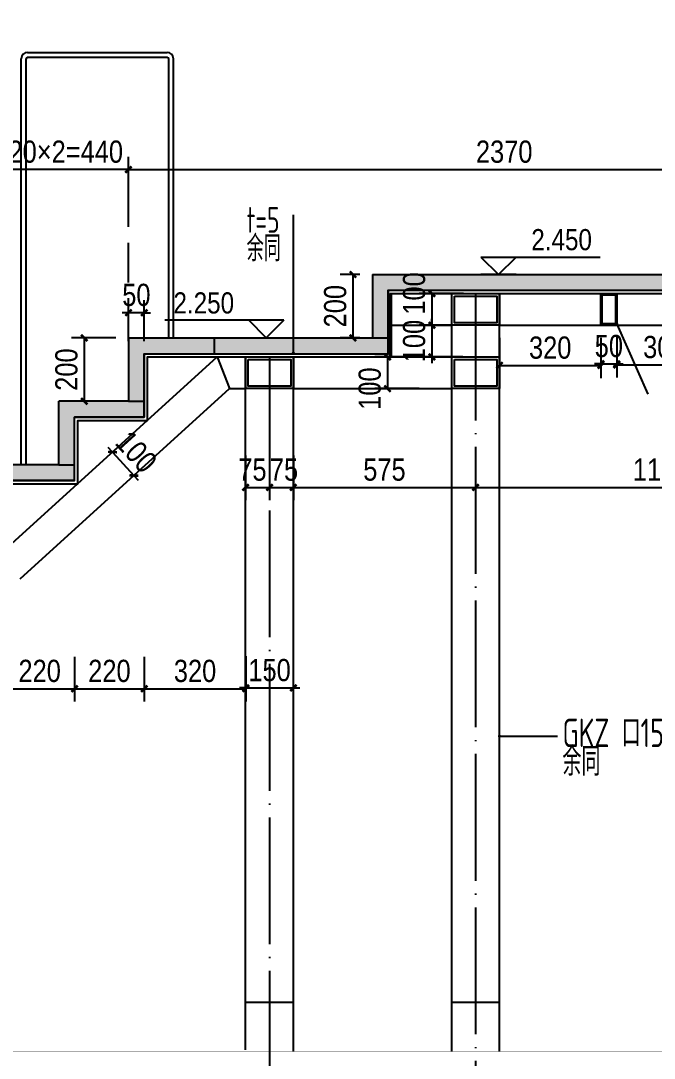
# Model space of a CAD drawing. Extents: x -40040 to 35635, y -182662 to -38118.
# Drawn here: x 178 to 2176, y -144637 to -141366 of the extents above; entities that cross this region are included whole.
import ezdxf

# ---------------------------------------------------------------- set-up
doc = ezdxf.new("R2010")
doc.units = 0
doc.header["$LTSCALE"] = 1000
doc.header["$MEASUREMENT"] = 0
doc.linetypes.add('DASH', pattern=[0.35, 0.25, -0.1])
doc.linetypes.add('DOTE', pattern=[2.42, 2, -0.2, 0.02, -0.2])
for name, color, linetype in [('A-ANNO-DIMS', 6, 'Continuous'), ('A-ANNO-NOTE', 4, 'Continuous'), ('A-DETL-144', 144, 'Continuous'), ('A-DETL-42', 42, 'Continuous'), ('A-FLOR-HRAL', 42, 'Continuous'), ('A-FURN-PATT-251', 251, 'Continuous'), ('A-SECT-005', 5, 'Continuous'), ('AXIS', 3, 'Continuous'), ('GL', 131, 'Continuous'), ('JC', 7, 'Continuous'), ('核对', 2, 'Continuous')]:
    doc.layers.add(name, color=color, linetype=linetype)
doc.styles.add('DIM_T3', font='ARIALN.TTF')
doc.styles.add('EN', font='ARIALN.TTF')
doc.styles.get("Standard").update_dxf_attribs({"font": 'tssdengs.shx', "width": 0.7, "bigfont": 'tssdchn.shx'})
doc.dimstyles.new('_TCH_ARCH&&20', dxfattribs={"dimtxt": 70, "dimasz": 20, "dimexe": 40, "dimexo": 40, "dimgap": 20, "dimtad": 1, "dimdec": 0, "dimzin": 0, "dimdsep": 46, "dimtxsty": 'DIM_T3', "dimblk": 'ARCHTICK', "dimcen": 0.09, "dimclrd": 6, "dimclre": 6, "dimclrt": 6, "dimazin": 2, "dimtfac": 1, "dimtdec": 0, "dimtix": 1, "dimtmove": 2, "dimatfit": 3, "dimfxl": 100, "dimfxlon": 1, "dimtolj": 1, "dimtzin": 0, "dimarcsym": 0})

# ---------------------------------------------------------------- blocks, each defined once
blk = doc.blocks.new('TAG-PLAN-ELEV')
blk.add_line((-1.663, 0), (9.597, 0))
for points in [[(-1.663, 0), (0, -1.663), (1.663, 0)], [(1.663, -1.663), (-1.663, -1.663)]]:
    blk.add_lwpolyline(points)
at = {"style": 'EN'}
for tag, p in [('LEVEL', (2.445, 0.645)), ('NAME', (2.445, -2.509))]:
    blk.add_attdef(tag, p, '', height=2, dxfattribs=at)
blk = doc.blocks.new('GL')
at = {"layer": 'GL'}
for points in [[(3983.1, -143039), (4133.1, -143039), (4133.1, -143139), (3983.1, -143139)], [(3991.1, -143047), (4125.1, -143047), (4125.1, -143131), (3991.1, -143131)]]:
    blk.add_lwpolyline(points, close=True, dxfattribs=at)
blk = doc.blocks.new('GL2')
at = {"layer": 'GL'}
for points in [[(4852.3, -142417), (4902.3, -142417), (4902.3, -142517), (4852.3, -142517)], [(4856.3, -142421), (4898.3, -142421), (4898.3, -142513), (4856.3, -142513)]]:
    blk.add_lwpolyline(points, close=True, dxfattribs=at)
blk = doc.blocks.new('_ArchTick')
at = {"color": 0, "linetype": 'ByBlock', "const_width": 0.4}
blk.add_lwpolyline([(-0.5, -0.5), (0.5, 0.5)], dxfattribs=at)
blk = doc.blocks.new('*D474')
at = {"layer": 'Defpoints', "color": 0, "transparency": 16777216}
for p in [(-6693.1, -144465.7), (3906.9, -144465.7), (3906.9, -145481.3)]:
    blk.add_point(p, dxfattribs=at)
at = {"layer": '核对', "color": 6, "lineweight": -2, "transparency": 16777216}
for p, q in [((-6693.1, -145381.3), (-6693.1, -145521.3)), ((3906.9, -145381.3), (3906.9, -145521.3)), ((-6693.1, -145481.3), (3906.9, -145481.3))]:
    blk.add_line(p, q, dxfattribs=at)
at = {"layer": '核对', "color": 6, "lineweight": -2, "transparency": 16777216, "xscale": 20, "yscale": 20, "zscale": 20, "rotation": 180}
blk.add_blockref('_ArchTick', (-6693.1, -145481.3), dxfattribs=at)
at = {"layer": '核对', "color": 6, "lineweight": -2, "transparency": 16777216, "xscale": 20, "yscale": 20, "zscale": 20}
blk.add_blockref('_ArchTick', (3906.9, -145481.3), dxfattribs=at)
at = {"layer": '核对', "color": 6, "transparency": 16777216, "insert": (-1393.1, -145425.5), "char_height": 70, "attachment_point": 5, "style": 'DIM_T3'}
blk.add_mtext('\\A1;10600', dxfattribs=at)
blk = doc.blocks.new('*D479')
at = {"layer": 'Defpoints', "color": 0, "transparency": 16777216}
for p in [(77.4, -141834.7), (517.4, -142365.7), (77.4, -142765.7)]:
    blk.add_point(p, dxfattribs=at)
at = {"layer": '核对', "color": 6, "lineweight": -2, "transparency": 16777216}
for p, q in [((77.4, -141934.7), (77.4, -141794.7)), ((517.4, -141934.7), (517.4, -141794.7)), ((517.4, -141834.7), (77.4, -141834.7))]:
    blk.add_line(p, q, dxfattribs=at)
at = {"layer": '核对', "color": 6, "lineweight": -2, "transparency": 16777216, "xscale": 20, "yscale": 20, "zscale": 20, "rotation": 180}
blk.add_blockref('_ArchTick', (77.4, -141834.7), dxfattribs=at)
at = {"layer": '核对', "color": 6, "lineweight": -2, "transparency": 16777216, "xscale": 20, "yscale": 20, "zscale": 20}
blk.add_blockref('_ArchTick', (517.4, -141834.7), dxfattribs=at)
at = {"layer": '核对', "color": 6, "transparency": 16777216, "insert": (297.4, -141779), "char_height": 70, "attachment_point": 5, "style": 'DIM_T3'}
blk.add_mtext('\\A1;220×2=440', dxfattribs=at)
blk = doc.blocks.new('*D480')
at = {"layer": 'Defpoints', "color": 0, "transparency": 16777216}
for p in [(2887.4, -141834.7), (2887.4, -141965.7), (517.4, -142365.7)]:
    blk.add_point(p, dxfattribs=at)
at = {"layer": '核对', "color": 6, "lineweight": -2, "transparency": 16777216}
for p, q in [((517.4, -141934.7), (517.4, -141794.7)), ((2887.4, -141925.7), (2887.4, -141794.7)), ((517.4, -141834.7), (2887.4, -141834.7))]:
    blk.add_line(p, q, dxfattribs=at)
at = {"layer": '核对', "color": 6, "lineweight": -2, "transparency": 16777216, "xscale": 20, "yscale": 20, "zscale": 20, "rotation": 180}
blk.add_blockref('_ArchTick', (517.4, -141834.7), dxfattribs=at)
at = {"layer": '核对', "color": 6, "lineweight": -2, "transparency": 16777216, "xscale": 20, "yscale": 20, "zscale": 20}
blk.add_blockref('_ArchTick', (2887.4, -141834.7), dxfattribs=at)
at = {"layer": '核对', "color": 6, "transparency": 16777216, "insert": (1702.4, -141779), "char_height": 70, "attachment_point": 5, "style": 'DIM_T3'}
blk.add_mtext('\\A1;2370', dxfattribs=at)
blk = doc.blocks.new('*D484')
at = {"layer": 'Defpoints', "color": 0, "transparency": 16777216}
for p in [(467.4, -142725.7), (534.7, -142799.7), (534.7, -142799.7)]:
    blk.add_point(p, dxfattribs=at)
at = {"layer": '核对', "color": 6, "lineweight": -2, "transparency": 16777216}
for p, q in [((467.4, -142725.7), (497, -142698.8)), ((467.4, -142725.7), (453.9, -142710.9)), ((467.4, -142725.7), (534.7, -142799.7)), ((534.7, -142799.7), (564.3, -142772.8)), ((534.7, -142799.7), (548.1, -142814.5))]:
    blk.add_line(p, q, dxfattribs=at)
at = {"layer": '核对', "color": 6, "lineweight": -2, "transparency": 16777216, "xscale": 20, "yscale": 20, "zscale": 20}
for p, rotation in [((467.4, -142725.7), 312.2736890061016), ((534.7, -142799.7), 132.2736890061016)]:
    blk.add_blockref('_ArchTick', p, dxfattribs=dict(at, rotation=rotation))
at = {"layer": '核对', "color": 6, "transparency": 16777216, "insert": (542.3, -142725.2), "char_height": 70, "attachment_point": 5, "rotation": 312.2737, "style": 'DIM_T3'}
blk.add_mtext('\\A1;100', dxfattribs=at)
blk = doc.blocks.new('*D502')
at = {"layer": 'Defpoints', "color": 0, "transparency": 16777216}
for p in [(517.4, -142365.7), (377.8, -142565.7), (517.4, -142565.7)]:
    blk.add_point(p, dxfattribs=at)
at = {"layer": '核对', "color": 6, "lineweight": -2, "transparency": 16777216}
for p, q in [((477.4, -142365.7), (337.8, -142365.7)), ((377.8, -142365.7), (377.8, -142565.7)), ((477.4, -142565.7), (337.8, -142565.7))]:
    blk.add_line(p, q, dxfattribs=at)
at = {"layer": '核对', "color": 6, "lineweight": -2, "transparency": 16777216, "xscale": 20, "yscale": 20, "zscale": 20}
for p, rotation in [((377.8, -142365.7), 90), ((377.8, -142565.7), 270)]:
    blk.add_blockref('_ArchTick', p, dxfattribs=dict(at, rotation=rotation))
at = {"layer": '核对', "color": 6, "transparency": 16777216, "insert": (322.1, -142465.7), "char_height": 70, "attachment_point": 5, "rotation": 90, "style": 'DIM_T3'}
blk.add_mtext('\\A1;200', dxfattribs=at)
blk = doc.blocks.new('*D503')
at = {"layer": 'Defpoints', "color": 0, "transparency": 16777216}
for p in [(517.4, -142286.3), (517.4, -142415.7), (567.4, -142415.7)]:
    blk.add_point(p, dxfattribs=at)
at = {"layer": '核对', "color": 6, "lineweight": -2, "transparency": 16777216}
for p, q in [((517.4, -142375.7), (517.4, -142246.3)), ((567.4, -142375.7), (567.4, -142246.3)), ((517.4, -142286.3), (497.4, -142286.3)), ((567.4, -142286.3), (517.4, -142286.3)), ((567.4, -142286.3), (587.4, -142286.3))]:
    blk.add_line(p, q, dxfattribs=at)
at = {"layer": '核对', "color": 6, "lineweight": -2, "transparency": 16777216, "xscale": 20, "yscale": 20, "zscale": 20}
blk.add_blockref('_ArchTick', (517.4, -142286.3), dxfattribs=at)
at = {"layer": '核对', "color": 6, "lineweight": -2, "transparency": 16777216, "xscale": 20, "yscale": 20, "zscale": 20, "rotation": 180}
blk.add_blockref('_ArchTick', (567.4, -142286.3), dxfattribs=at)
at = {"layer": '核对', "color": 6, "transparency": 16777216, "insert": (542.4, -142230.6), "char_height": 70, "attachment_point": 5, "style": 'DIM_T3'}
blk.add_mtext('\\A1;50', dxfattribs=at)
blk = doc.blocks.new('*D504')
at = {"layer": 'Defpoints', "color": 0, "transparency": 16777216}
for p in [(1286.9, -142165.7), (1225.3, -142365.7), (1286.9, -142365.7)]:
    blk.add_point(p, dxfattribs=at)
at = {"layer": '核对', "color": 6, "lineweight": -2, "transparency": 16777216}
for p, q in [((1246.9, -142165.7), (1185.3, -142165.7)), ((1225.3, -142165.7), (1225.3, -142365.7)), ((1246.9, -142365.7), (1185.3, -142365.7))]:
    blk.add_line(p, q, dxfattribs=at)
at = {"layer": '核对', "color": 6, "lineweight": -2, "transparency": 16777216, "xscale": 20, "yscale": 20, "zscale": 20}
for p, rotation in [((1225.3, -142165.7), 90), ((1225.3, -142365.7), 270)]:
    blk.add_blockref('_ArchTick', p, dxfattribs=dict(at, rotation=rotation))
at = {"layer": '核对', "color": 6, "transparency": 16777216, "insert": (1169.6, -142265.7), "char_height": 70, "attachment_point": 5, "rotation": 90, "style": 'DIM_T3'}
blk.add_mtext('\\A1;200', dxfattribs=at)
blk = doc.blocks.new('*D519')
at = {"layer": 'Defpoints', "color": 0, "transparency": 16777216}
for p in [(347.4, -142815.7), (127.4, -143015.7), (347.4, -143471.9)]:
    blk.add_point(p, dxfattribs=at)
at = {"layer": '核对', "color": 6, "lineweight": -2, "transparency": 16777216}
for p, q in [((127.4, -143371.9), (127.4, -143511.9)), ((347.4, -143371.9), (347.4, -143511.9)), ((127.4, -143471.9), (347.4, -143471.9))]:
    blk.add_line(p, q, dxfattribs=at)
at = {"layer": '核对', "color": 6, "lineweight": -2, "transparency": 16777216, "xscale": 20, "yscale": 20, "zscale": 20, "rotation": 180}
blk.add_blockref('_ArchTick', (127.4, -143471.9), dxfattribs=at)
at = {"layer": '核对', "color": 6, "lineweight": -2, "transparency": 16777216, "xscale": 20, "yscale": 20, "zscale": 20}
blk.add_blockref('_ArchTick', (347.4, -143471.9), dxfattribs=at)
at = {"layer": '核对', "color": 6, "transparency": 16777216, "insert": (237.4, -143416.2), "char_height": 70, "attachment_point": 5, "style": 'DIM_T3'}
blk.add_mtext('\\A1;220', dxfattribs=at)
blk = doc.blocks.new('*D520')
at = {"layer": 'Defpoints', "color": 0, "transparency": 16777216}
for p in [(567.4, -142615.7), (347.4, -142815.7), (567.4, -143471.9)]:
    blk.add_point(p, dxfattribs=at)
at = {"layer": '核对', "color": 6, "lineweight": -2, "transparency": 16777216}
for p, q in [((347.4, -143371.9), (347.4, -143511.9)), ((567.4, -143371.9), (567.4, -143511.9)), ((347.4, -143471.9), (567.4, -143471.9))]:
    blk.add_line(p, q, dxfattribs=at)
at = {"layer": '核对', "color": 6, "lineweight": -2, "transparency": 16777216, "xscale": 20, "yscale": 20, "zscale": 20, "rotation": 180}
blk.add_blockref('_ArchTick', (347.4, -143471.9), dxfattribs=at)
at = {"layer": '核对', "color": 6, "lineweight": -2, "transparency": 16777216, "xscale": 20, "yscale": 20, "zscale": 20}
blk.add_blockref('_ArchTick', (567.4, -143471.9), dxfattribs=at)
at = {"layer": '核对', "color": 6, "transparency": 16777216, "insert": (457.4, -143416.2), "char_height": 70, "attachment_point": 5, "style": 'DIM_T3'}
blk.add_mtext('\\A1;220', dxfattribs=at)
blk = doc.blocks.new('*D521')
at = {"layer": 'Defpoints', "color": 0, "transparency": 16777216}
for p in [(887.4, -142525.7), (567.4, -142615.7), (887.4, -143471.9)]:
    blk.add_point(p, dxfattribs=at)
at = {"layer": '核对', "color": 6, "lineweight": -2, "transparency": 16777216}
for p, q in [((567.4, -143371.9), (567.4, -143511.9)), ((887.4, -143371.9), (887.4, -143511.9)), ((567.4, -143471.9), (887.4, -143471.9))]:
    blk.add_line(p, q, dxfattribs=at)
at = {"layer": '核对', "color": 6, "lineweight": -2, "transparency": 16777216, "xscale": 20, "yscale": 20, "zscale": 20, "rotation": 180}
blk.add_blockref('_ArchTick', (567.4, -143471.9), dxfattribs=at)
at = {"layer": '核对', "color": 6, "lineweight": -2, "transparency": 16777216, "xscale": 20, "yscale": 20, "zscale": 20}
blk.add_blockref('_ArchTick', (887.4, -143471.9), dxfattribs=at)
at = {"layer": '核对', "color": 6, "transparency": 16777216, "insert": (727.4, -143416.2), "char_height": 70, "attachment_point": 5, "style": 'DIM_T3'}
blk.add_mtext('\\A1;320', dxfattribs=at)
blk = doc.blocks.new('*D522')
at = {"layer": 'Defpoints', "color": 0, "transparency": 16777216}
for p in [(887.4, -142525.7), (1037.4, -143469.4), (1037.4, -143518.2)]:
    blk.add_point(p, dxfattribs=at)
at = {"layer": '核对', "color": 6, "lineweight": -2, "transparency": 16777216}
for p, q in [((887.4, -143369.4), (887.4, -143509.4)), ((1037.4, -143478.2), (1037.4, -143429.4)), ((887.4, -143469.4), (867.4, -143469.4)), ((887.4, -143469.4), (1037.4, -143469.4)), ((1037.4, -143469.4), (1057.4, -143469.4))]:
    blk.add_line(p, q, dxfattribs=at)
at = {"layer": '核对', "color": 6, "lineweight": -2, "transparency": 16777216, "xscale": 20, "yscale": 20, "zscale": 20}
blk.add_blockref('_ArchTick', (887.4, -143469.4), dxfattribs=at)
at = {"layer": '核对', "color": 6, "lineweight": -2, "transparency": 16777216, "xscale": 20, "yscale": 20, "zscale": 20, "rotation": 180}
blk.add_blockref('_ArchTick', (1037.4, -143469.4), dxfattribs=at)
at = {"layer": '核对', "color": 6, "transparency": 16777216, "insert": (962.4, -143413.7), "char_height": 70, "attachment_point": 5, "style": 'DIM_T3'}
blk.add_mtext('\\A1;150', dxfattribs=at)
blk = doc.blocks.new('*D523')
at = {"layer": 'Defpoints', "color": 0, "transparency": 16777216}
for p in [(886.9, -142520.7), (962.4, -142525.7), (962.4, -142837.1)]:
    blk.add_point(p, dxfattribs=at)
at = {"layer": '核对', "color": 6, "lineweight": -2, "transparency": 16777216}
for p, q in [((886.9, -142737.1), (886.9, -142877.1)), ((962.4, -142737.1), (962.4, -142877.1)), ((886.9, -142837.1), (962.4, -142837.1))]:
    blk.add_line(p, q, dxfattribs=at)
at = {"layer": '核对', "color": 6, "lineweight": -2, "transparency": 16777216, "xscale": 20, "yscale": 20, "zscale": 20, "rotation": 180}
blk.add_blockref('_ArchTick', (886.9, -142837.1), dxfattribs=at)
at = {"layer": '核对', "color": 6, "lineweight": -2, "transparency": 16777216, "xscale": 20, "yscale": 20, "zscale": 20}
blk.add_blockref('_ArchTick', (962.4, -142837.1), dxfattribs=at)
at = {"layer": '核对', "color": 6, "transparency": 16777216, "insert": (908.4, -142781.5), "char_height": 70, "attachment_point": 5, "style": 'DIM_T3'}
blk.add_mtext('\\A1;75', dxfattribs=at)
blk = doc.blocks.new('*D524')
at = {"layer": 'Defpoints', "color": 0, "transparency": 16777216}
for p in [(962.4, -142525.7), (1037.4, -142525.7), (1037.4, -142837.1)]:
    blk.add_point(p, dxfattribs=at)
at = {"layer": '核对', "color": 6, "lineweight": -2, "transparency": 16777216}
for p, q in [((962.4, -142737.1), (962.4, -142877.1)), ((1037.4, -142737.1), (1037.4, -142877.1)), ((962.4, -142837.1), (1037.4, -142837.1))]:
    blk.add_line(p, q, dxfattribs=at)
at = {"layer": '核对', "color": 6, "lineweight": -2, "transparency": 16777216, "xscale": 20, "yscale": 20, "zscale": 20, "rotation": 180}
blk.add_blockref('_ArchTick', (962.4, -142837.1), dxfattribs=at)
at = {"layer": '核对', "color": 6, "lineweight": -2, "transparency": 16777216, "xscale": 20, "yscale": 20, "zscale": 20}
blk.add_blockref('_ArchTick', (1037.4, -142837.1), dxfattribs=at)
at = {"layer": '核对', "color": 6, "transparency": 16777216, "insert": (1007.9, -142781.5), "char_height": 70, "attachment_point": 5, "style": 'DIM_T3'}
blk.add_mtext('\\A1;75', dxfattribs=at)
blk = doc.blocks.new('*D525')
at = {"layer": 'Defpoints', "color": 0, "transparency": 16777216}
for p in [(1037.4, -142525.7), (1611.9, -142781.5), (1611.9, -142837.1)]:
    blk.add_point(p, dxfattribs=at)
at = {"layer": '核对', "color": 6, "lineweight": -2, "transparency": 16777216}
for p, q in [((1037.4, -142737.1), (1037.4, -142877.1)), ((1611.9, -142821.5), (1611.9, -142877.1)), ((1037.4, -142837.1), (1611.9, -142837.1))]:
    blk.add_line(p, q, dxfattribs=at)
at = {"layer": '核对', "color": 6, "lineweight": -2, "transparency": 16777216, "xscale": 20, "yscale": 20, "zscale": 20, "rotation": 180}
blk.add_blockref('_ArchTick', (1037.4, -142837.1), dxfattribs=at)
at = {"layer": '核对', "color": 6, "lineweight": -2, "transparency": 16777216, "xscale": 20, "yscale": 20, "zscale": 20}
blk.add_blockref('_ArchTick', (1611.9, -142837.1), dxfattribs=at)
at = {"layer": '核对', "color": 6, "transparency": 16777216, "insert": (1324.7, -142781.5), "char_height": 70, "attachment_point": 5, "style": 'DIM_T3'}
blk.add_mtext('\\A1;575', dxfattribs=at)
blk = doc.blocks.new('*D526')
at = {"layer": 'Defpoints', "color": 0, "transparency": 16777216}
for p in [(1611.9, -142781.5), (2782.4, -142837.1), (2782.4, -142913.4)]:
    blk.add_point(p, dxfattribs=at)
at = {"layer": '核对', "color": 6, "lineweight": -2, "transparency": 16777216}
for p, q in [((2782.4, -142873.4), (2782.4, -142797.1)), ((1611.9, -142821.5), (1611.9, -142877.1)), ((1611.9, -142837.1), (2782.4, -142837.1))]:
    blk.add_line(p, q, dxfattribs=at)
at = {"layer": '核对', "color": 6, "lineweight": -2, "transparency": 16777216, "xscale": 20, "yscale": 20, "zscale": 20, "rotation": 180}
blk.add_blockref('_ArchTick', (1611.9, -142837.1), dxfattribs=at)
at = {"layer": '核对', "color": 6, "lineweight": -2, "transparency": 16777216, "xscale": 20, "yscale": 20, "zscale": 20}
blk.add_blockref('_ArchTick', (2782.4, -142837.1), dxfattribs=at)
at = {"layer": '核对', "color": 6, "transparency": 16777216, "insert": (2197.2, -142781.4), "char_height": 70, "attachment_point": 5, "style": 'DIM_T3'}
blk.add_mtext('\\A1;1170', dxfattribs=at)
blk = doc.blocks.new('*D537')
at = {"layer": 'Defpoints', "color": 0, "transparency": 16777216}
for p in [(1687.4, -142225.7), (1474.2, -142325.7), (1687.4, -142325.7)]:
    blk.add_point(p, dxfattribs=at)
at = {"layer": '核对', "color": 6, "lineweight": -2, "transparency": 16777216}
for p, q in [((1574.2, -142225.7), (1434.2, -142225.7)), ((1474.2, -142225.7), (1474.2, -142325.7)), ((1574.2, -142325.7), (1434.2, -142325.7))]:
    blk.add_line(p, q, dxfattribs=at)
at = {"layer": '核对', "color": 6, "lineweight": -2, "transparency": 16777216, "xscale": 20, "yscale": 20, "zscale": 20}
for p, rotation in [((1474.2, -142225.7), 90), ((1474.2, -142325.7), 270)]:
    blk.add_blockref('_ArchTick', p, dxfattribs=dict(at, rotation=rotation))
at = {"layer": '核对', "color": 6, "transparency": 16777216, "insert": (1418.5, -142225.7), "char_height": 70, "attachment_point": 5, "rotation": 90, "style": 'DIM_T3'}
blk.add_mtext('\\A1;100', dxfattribs=at)
blk = doc.blocks.new('*D538')
at = {"layer": 'Defpoints', "color": 0, "transparency": 16777216}
for p in [(1536.9, -142425.7), (1334.2, -142525.7), (1687.4, -142525.7)]:
    blk.add_point(p, dxfattribs=at)
at = {"layer": '核对', "color": 6, "lineweight": -2, "transparency": 16777216}
for p, q in [((1434.2, -142425.7), (1294.2, -142425.7)), ((1334.2, -142425.7), (1334.2, -142525.7)), ((1434.2, -142525.7), (1294.2, -142525.7))]:
    blk.add_line(p, q, dxfattribs=at)
at = {"layer": '核对', "color": 6, "lineweight": -2, "transparency": 16777216, "xscale": 20, "yscale": 20, "zscale": 20}
for p, rotation in [((1334.2, -142425.7), 90), ((1334.2, -142525.7), 270)]:
    blk.add_blockref('_ArchTick', p, dxfattribs=dict(at, rotation=rotation))
at = {"layer": '核对', "color": 6, "transparency": 16777216, "insert": (1278.5, -142525.7), "char_height": 70, "attachment_point": 5, "rotation": 90, "style": 'DIM_T3'}
blk.add_mtext('\\A1;100', dxfattribs=at)
blk = doc.blocks.new('*D539')
at = {"layer": 'Defpoints', "color": 0, "transparency": 16777216}
for p in [(1687.4, -142325.7), (2007.4, -142325.7), (2007.4, -142452.5)]:
    blk.add_point(p, dxfattribs=at)
at = {"layer": '核对', "color": 6, "lineweight": -2, "transparency": 16777216}
for p, q in [((1687.4, -142365.7), (1687.4, -142492.5)), ((2007.4, -142365.7), (2007.4, -142492.5)), ((1687.4, -142452.5), (2007.4, -142452.5))]:
    blk.add_line(p, q, dxfattribs=at)
at = {"layer": '核对', "color": 6, "lineweight": -2, "transparency": 16777216, "xscale": 20, "yscale": 20, "zscale": 20, "rotation": 180}
blk.add_blockref('_ArchTick', (1687.4, -142452.5), dxfattribs=at)
at = {"layer": '核对', "color": 6, "lineweight": -2, "transparency": 16777216, "xscale": 20, "yscale": 20, "zscale": 20}
blk.add_blockref('_ArchTick', (2007.4, -142452.5), dxfattribs=at)
at = {"layer": '核对', "color": 6, "transparency": 16777216, "insert": (1847.4, -142396.8), "char_height": 70, "attachment_point": 5, "style": 'DIM_T3'}
blk.add_mtext('\\A1;320', dxfattribs=at)
blk = doc.blocks.new('*D540')
at = {"layer": 'Defpoints', "color": 0, "transparency": 16777216}
for p in [(1611.9, -142325.7), (1474.2, -142425.7), (1611.9, -142425.7)]:
    blk.add_point(p, dxfattribs=at)
at = {"layer": '核对', "color": 6, "lineweight": -2, "transparency": 16777216}
for p, q in [((1474.2, -142325.7), (1474.2, -142305.7)), ((1571.9, -142325.7), (1434.2, -142325.7)), ((1474.2, -142325.7), (1474.2, -142425.7)), ((1571.9, -142425.7), (1434.2, -142425.7)), ((1474.2, -142425.7), (1474.2, -142445.7))]:
    blk.add_line(p, q, dxfattribs=at)
at = {"layer": '核对', "color": 6, "lineweight": -2, "transparency": 16777216, "xscale": 20, "yscale": 20, "zscale": 20}
for p, rotation in [((1474.2, -142325.7), 270), ((1474.2, -142425.7), 90)]:
    blk.add_blockref('_ArchTick', p, dxfattribs=dict(at, rotation=rotation))
at = {"layer": '核对', "color": 6, "transparency": 16777216, "insert": (1418.5, -142375.7), "char_height": 70, "attachment_point": 5, "rotation": 90, "style": 'DIM_T3'}
blk.add_mtext('\\A1;100', dxfattribs=at)
blk = doc.blocks.new('*D541')
at = {"layer": 'Defpoints', "color": 0, "transparency": 16777216}
for p in [(2007.4, -142325.7), (2057.4, -142322.5), (2057.4, -142447.5)]:
    blk.add_point(p, dxfattribs=at)
at = {"layer": '核对', "color": 6, "lineweight": -2, "transparency": 16777216}
for p, q in [((2007.4, -142365.7), (2007.4, -142487.5)), ((2057.4, -142362.5), (2057.4, -142487.5)), ((2007.4, -142447.5), (1987.4, -142447.5)), ((2007.4, -142447.5), (2057.4, -142447.5)), ((2057.4, -142447.5), (2077.4, -142447.5))]:
    blk.add_line(p, q, dxfattribs=at)
at = {"layer": '核对', "color": 6, "lineweight": -2, "transparency": 16777216, "xscale": 20, "yscale": 20, "zscale": 20}
blk.add_blockref('_ArchTick', (2007.4, -142447.5), dxfattribs=at)
at = {"layer": '核对', "color": 6, "lineweight": -2, "transparency": 16777216, "xscale": 20, "yscale": 20, "zscale": 20, "rotation": 180}
blk.add_blockref('_ArchTick', (2057.4, -142447.5), dxfattribs=at)
at = {"layer": '核对', "color": 6, "transparency": 16777216, "insert": (2032.4, -142391.8), "char_height": 70, "attachment_point": 5, "style": 'DIM_T3'}
blk.add_mtext('\\A1;50', dxfattribs=at)
blk = doc.blocks.new('*D542')
at = {"layer": 'Defpoints', "color": 0, "transparency": 16777216}
for p in [(2057.4, -142322.5), (2357.4, -142325.7), (2357.4, -142450.7)]:
    blk.add_point(p, dxfattribs=at)
at = {"layer": '核对', "color": 6, "lineweight": -2, "transparency": 16777216}
for p, q in [((2057.4, -142362.5), (2057.4, -142490.7)), ((2357.4, -142365.7), (2357.4, -142490.7)), ((2057.4, -142450.7), (2357.4, -142450.7))]:
    blk.add_line(p, q, dxfattribs=at)
at = {"layer": '核对', "color": 6, "lineweight": -2, "transparency": 16777216, "xscale": 20, "yscale": 20, "zscale": 20, "rotation": 180}
blk.add_blockref('_ArchTick', (2057.4, -142450.7), dxfattribs=at)
at = {"layer": '核对', "color": 6, "lineweight": -2, "transparency": 16777216, "xscale": 20, "yscale": 20, "zscale": 20}
blk.add_blockref('_ArchTick', (2357.4, -142450.7), dxfattribs=at)
at = {"layer": '核对', "color": 6, "transparency": 16777216, "insert": (2207.4, -142395), "char_height": 70, "attachment_point": 5, "style": 'DIM_T3'}
blk.add_mtext('\\A1;300', dxfattribs=at)

msp = doc.modelspace()

# ---------------------------------------------------------------- hatches: boundary and pattern name
at = {"layer": 'A-FURN-PATT-251'}
h = msp.add_hatch(dxfattribs=at)
h.set_pattern_fill('ANSI33', color=256, scale=10)
h.set_pattern_definition([(45, (11309.06, -57869.92), (-22.45064, 22.45064), []), (45, (11331.51, -57869.92), (-22.45064, 22.45064), [15.875, -7.9375])])
h.paths.add_polyline_path([(-2802.6, -144165.7), (-2752.6, -144165.7), (-2752.6, -144015.7), (-2532.6, -144015.7), (-2532.6, -143815.7), (-2312.6, -143815.7), (-2312.6, -143615.7), (-2092.6, -143615.7), (-2092.6, -143415.7), (-1872.6, -143415.7), (-1872.6, -143215.7), (-1652.6, -143215.7), (-1652.6, -143015.7), (127.4, -143015.7), (127.4, -142815.7), (347.4, -142815.7), (347.4, -142615.7), (567.4, -142615.7), (567.4, -142415.7), (1336.9, -142415.7), (1336.9, -142215.7), (2937.4, -142215.7), (2937.4, -142015.7), (3157.4, -142015.7), (3157.4, -141815.7), (3377.4, -141815.7), (3377.4, -141615.7), (3597.4, -141615.7), (3597.4, -141415.7), (4447.4, -141415.7), (4447.4, -141365.7), (3547.4, -141365.7), (3547.4, -141565.7), (3327.4, -141565.7), (3327.4, -141765.7), (3107.4, -141765.7), (3107.4, -141965.7), (2887.4, -141965.7), (2887.4, -142165.7), (1286.9, -142165.7), (1286.9, -142365.7), (517.4, -142365.7), (517.4, -142565.7), (297.4, -142565.7), (297.4, -142765.7), (77.4, -142765.7), (76.9, -142965.7), (-1702.6, -142965.7), (-1702.6, -143165.7), (-1922.6, -143165.7), (-1922.6, -143365.7), (-2142.6, -143365.7), (-2142.6, -143565.7), (-2362.6, -143565.7), (-2362.6, -143765.7), (-2582.6, -143765.7), (-2582.6, -143965.7), (-2802.6, -143965.7)])

# ---------------------------------------------------------------- linework, layer by layer
at = {"layer": 'A-ANNO-DIMS', "linetype": 'DASH', "ltscale": 0.5}
msp.add_line((517.4, -142365.7), (517.4, -141805.3), dxfattribs=at)
at = {"layer": 'A-DETL-144'}
for p, q in [((1341.9, -142225.7), (2947.4, -142225.7)), ((1341.9, -142425.7), (1341.9, -142225.7)), ((1536.9, -144615.7), (1536.9, -142225.7)), ((1687.4, -144615.7), (1687.4, -142225.7)), ((1341.9, -142325.7), (1536.9, -142325.7)), ((1687.4, -142325.7), (2986.1, -142325.7)), ((137.4, -143025.7), (797.4, -142425.7)), ((797.4, -142425.7), (1536.9, -142425.7)), ((797.4, -142425.7), (836.1, -142525.7)), ((886.9, -144610.7), (886.9, -142425.7)), ((1037.4, -144615.7), (1037.4, -142425.7)), ((176.1, -143125.7), (836.1, -142525.7)), ((836.1, -142525.7), (886.4, -142525.7)), ((1036.4, -142525.7), (1536.9, -142525.7))]:
    msp.add_line(p, q, dxfattribs=at)
at = {"layer": 'A-DETL-42'}
for p, q in [((1286.9, -142165.7), (2887.4, -142165.7)), ((1286.9, -142165.7), (1286.9, -142365.7)), ((1336.9, -142215.7), (1336.9, -142415.7)), ((1336.9, -142215.7), (2937.4, -142215.7)), ((517.4, -142365.7), (1286.9, -142365.7)), ((517.4, -142365.7), (517.4, -142565.7)), ((787.4, -142365.7), (787.4, -142415.7)), ((1286.9, -142365.7), (1336.9, -142365.7)), ((567.4, -142415.7), (567.4, -142615.7)), ((567.4, -142415.7), (1336.9, -142415.7)), ((517.4, -142565.7), (297.4, -142565.7)), ((297.4, -142765.7), (297.4, -142565.7)), ((517.4, -142565.7), (567.4, -142565.7)), ((567.4, -142615.7), (347.4, -142615.7)), ((347.4, -142815.7), (347.4, -142615.7)), ((297.4, -142765.7), (77.4, -142765.7)), ((297.4, -142765.7), (347.4, -142765.7)), ((347.4, -142815.7), (127.4, -142815.7))]:
    msp.add_line(p, q, dxfattribs=at)
at = {"layer": 'A-FLOR-HRAL', "color": 1}
for p, q in [((179.4, -142765.7), (179.4, -141485.7)), ((194.4, -142765.7), (194.4, -141485.7)), ((199.4, -141465.7), (639.4, -141465.7)), ((199.4, -141480.7), (639.4, -141480.7)), ((644.4, -142365.7), (644.4, -141485.7)), ((659.4, -142365.7), (659.4, -141485.7))]:
    msp.add_line(p, q, dxfattribs=at)
for centre, radius, start, end in [((199.4, -141485.7), 20, 90, 180), ((199.4, -141485.7), 5, 90, 180), ((639.4, -141485.7), 20, 0, 90), ((639.4, -141485.7), 5, 0, 90)]:
    msp.add_arc(centre, radius, start, end, dxfattribs=at)
at = {"layer": 'A-SECT-005', "const_width": 1}
msp.add_lwpolyline([(4726.1, -144615.7), (-8493.1, -144615.7), (-8493.1, -144515.7), (-8795.1, -144515.7)], dxfattribs=at)
at = {"layer": 'AXIS', "color": 2, "linetype": 'DOTE', "ltscale": 0.2}
for p, q in [((1611.9, -142225.7), (1611.9, -145277.2)), ((961.9, -142425.7), (961.9, -145277.2))]:
    msp.add_line(p, q, dxfattribs=at)
at = {"layer": 'GL', "color": 6}
msp.add_line((1037.4, -142415.7), (1037.4, -141978.1), dxfattribs=at)
at = {"layer": 'GL', "color": 7}
for p, q in [((2057.4, -142322.5), (2155.6, -142543.7)), ((1687.4, -143621.6), (1870.7, -143621.6))]:
    msp.add_line(p, q, dxfattribs=at)
at = {"layer": 'GL', "color": 81}
for points in [[(127.4, -142815.7), (347.4, -142815.7), (347.4, -142615.7), (567.4, -142615.7), (567.4, -142415.7), (1336.9, -142415.7), (1336.9, -142215.7), (2937.4, -142215.7), (2937.4, -142015.7), (3157.4, -142015.7), (3157.4, -141815.7), (3377.4, -141815.7), (3377.4, -141615.7), (3597.4, -141615.7), (3597.4, -141415.7), (4417.4, -141415.7)], [(137.4, -142825.7), (357.4, -142825.7), (357.4, -142625.7), (577.4, -142625.7), (577.4, -142425.7), (1346.9, -142425.7), (1346.9, -142225.7), (2947.4, -142225.7), (2947.4, -142025.7), (3167.4, -142025.7), (3167.4, -141825.7), (3387.4, -141825.7), (3387.4, -141625.7), (3607.4, -141625.7), (3607.4, -141425.7), (4417.4, -141425.7), (4417.4, -141415.7)]]:
    msp.add_lwpolyline(points, dxfattribs=at)
at = {"layer": 'GL', "color": 7, "const_width": 5}
for points in [[(2054.9, -142322.5, 1), (2059.9, -142322.5, 1)], [(1684.9, -143621.6, 1), (1689.9, -143621.6, 1)]]:
    msp.add_lwpolyline(points, format="xyb", close=True, dxfattribs=at)
at = {"layer": 'GL', "color": 6, "const_width": 5}
msp.add_lwpolyline([(1034.9, -142413.9, 1), (1039.9, -142413.9, 1)], format="xyb", close=True, dxfattribs=at)
at = {"layer": 'JC', "color": 2}
for p, q in [((886.4, -144460.4), (1036.4, -144460.4)), ((1536.4, -144460.4), (1686.4, -144460.4))]:
    msp.add_line(p, q, dxfattribs=at)

# ---------------------------------------------------------------- block references
at = {"layer": 'A-ANNO-NOTE'}
ref = msp.add_blockref('TAG-PLAN-ELEV', (1684.6, -142110.8), dxfattribs=dict(at, xscale=33.33333333279503, yscale=33.33333333279503, zscale=33.33333333279503))
ref.add_attrib('LEVEL', '2.450', (1787.9, -142089.3), dxfattribs={"layer": '0', "height": 66.67, "style": 'EN'})
ref = msp.add_blockref('TAG-PLAN-ELEV', (952.1, -142310.3), dxfattribs=dict(at, xscale=-33.33333333279503, yscale=33.33333333279503, zscale=33.33333333279503))
ref.add_attrib('LEVEL', '2.250', (659.4, -142288.8), dxfattribs={"layer": '0', "height": 66.67, "style": 'EN'})
at = {"layer": 'GL'}
for name, p in [('GL', (-2445.7, 813.2)), ('GL2', (-2845, 191.3)), ('GL', (-3095.7, 613.2)), ('GL', (-2445.7, 613.2))]:
    msp.add_blockref(name, p, dxfattribs=at)

# ---------------------------------------------------------------- texts
at = {"layer": 'GL', "color": 6, "width": 0.7}
for s, p in [('t=5', (890.1, -142034.1)), ('余同', (890.1, -142124.1))]:
    msp.add_text(s, height=81.19, dxfattribs=at).set_placement(p)
at = {"layer": 'GL', "color": 7, "width": 0.7}
for s, p in [('GKZ 口150x8, Q235B', (1886.2, -143656.2)), ('余同', (1886.2, -143746.2))]:
    msp.add_text(s, height=90, dxfattribs=at).set_placement(p)

# ---------------------------------------------------------------- dimensions: what is measured, and where the dimension line sits
at = {"layer": '核对'}
dim = msp.add_linear_dim(base=(77.4, -141834.7), p1=(517.4, -142365.7), p2=(77.4, -142765.7), text='220×2=<>', dimstyle='_TCH_ARCH&&20', dxfattribs=at)
dim.commit()
dim.dimension.update_dxf_attribs({"geometry": '*D479', "text_midpoint": (297.4, -141779)})
for base, p1, p2, picture, middle in [((2887.4, -141834.7), (517.4, -142365.7), (2887.4, -141965.7), '*D480', (1702.4, -141779)), ((517.4, -142286.3), (567.4, -142415.7), (517.4, -142415.7), '*D503', (542.4, -142230.6)), ((2007.4, -142452.5), (1687.4, -142325.7), (2007.4, -142325.7), '*D539', (1847.4, -142396.8)), ((2057.4, -142447.5), (2007.4, -142325.7), (2057.4, -142322.5), '*D541', (2032.4, -142391.8)), ((2357.4, -142450.7), (2057.4, -142322.5), (2357.4, -142325.7), '*D542', (2207.4, -142395)), ((887.4, -143471.9), (567.4, -142615.7), (887.4, -142525.7), '*D521', (727.4, -143416.2)), ((1037.4, -143469.4), (887.4, -142525.7), (1037.4, -143518.2), '*D522', (962.4, -143413.7)), ((1611.9085, -142837.1374), (1037.3925, -142525.7405), (1611.9085, -142781.5405), '*D525', (1324.6505, -142781.5405)), ((567.4, -143471.9), (347.4, -142815.7), (567.4, -142615.7), '*D520', (457.4, -143416.2)), ((2782.3925, -142837.1374), (1611.9085, -142781.5405), (2782.3925, -142913.4074), '*D526', (2197.1505, -142781.3973)), ((347.4, -143471.9), (127.4, -143015.7), (347.4, -142815.7), '*D519', (237.4, -143416.2)), ((3906.9, -145481.3), (-6693.1, -144465.7), (3906.9, -144465.7), '*D474', (-1393.1, -145425.5))]:
    dim = msp.add_linear_dim(base=base, p1=p1, p2=p2, dimstyle='_TCH_ARCH&&20', dxfattribs=at)
    dim.commit()
    dim.dimension.update_dxf_attribs({"geometry": picture, "text_midpoint": middle})
for base, p1, p2, angle, picture, middle in [((1225.3, -142365.7), (1286.9, -142165.7), (1286.9, -142365.7), 90, '*D504', (1169.6, -142265.7)), ((1474.2, -142425.7), (1611.9, -142325.7), (1611.9, -142425.7), 90, '*D540', (1418.5, -142375.7)), ((377.8, -142565.7), (517.4, -142365.7), (517.4, -142565.7), 90, '*D502', (322.1, -142465.7)), ((534.7, -142799.7), (467.4, -142725.7), (534.7, -142799.7), 312.2737, '*D484', (542.3, -142725.2))]:
    dim = msp.add_linear_dim(base=base, p1=p1, p2=p2, angle=angle, dimstyle='_TCH_ARCH&&20', dxfattribs=at)
    dim.commit()
    dim.dimension.update_dxf_attribs({"geometry": picture, "text_midpoint": middle})
for base, p1, p2, picture, middle in [((1474.2, -142325.7), (1687.4, -142225.7), (1687.4, -142325.7), '*D537', (1418.5, -142225.7)), ((1334.2, -142525.7), (1536.9, -142425.7), (1687.4, -142525.7), '*D538', (1278.5, -142525.7))]:
    dim = msp.add_linear_dim(base=base, p1=p1, p2=p2, angle=90, dimstyle='_TCH_ARCH&&20', dxfattribs=at)
    dim.commit()
    dim.dimension.update_dxf_attribs({"geometry": picture, "text_midpoint": middle, "dimtype": 160})
for base, p1, p2, picture, middle in [((962.3925, -142837.1374), (886.9089, -142520.7405), (962.3925, -142525.7405), '*D523', (908.4496, -142781.5405)), ((1037.4, -142837.1), (962.4, -142525.7), (1037.4, -142525.7), '*D524', (1007.9, -142781.5))]:
    dim = msp.add_linear_dim(base=base, p1=p1, p2=p2, dimstyle='_TCH_ARCH&&20', dxfattribs=at)
    dim.commit()
    dim.dimension.update_dxf_attribs({"geometry": picture, "text_midpoint": middle, "dimtype": 160})

doc.saveas('drawing.dxf')
